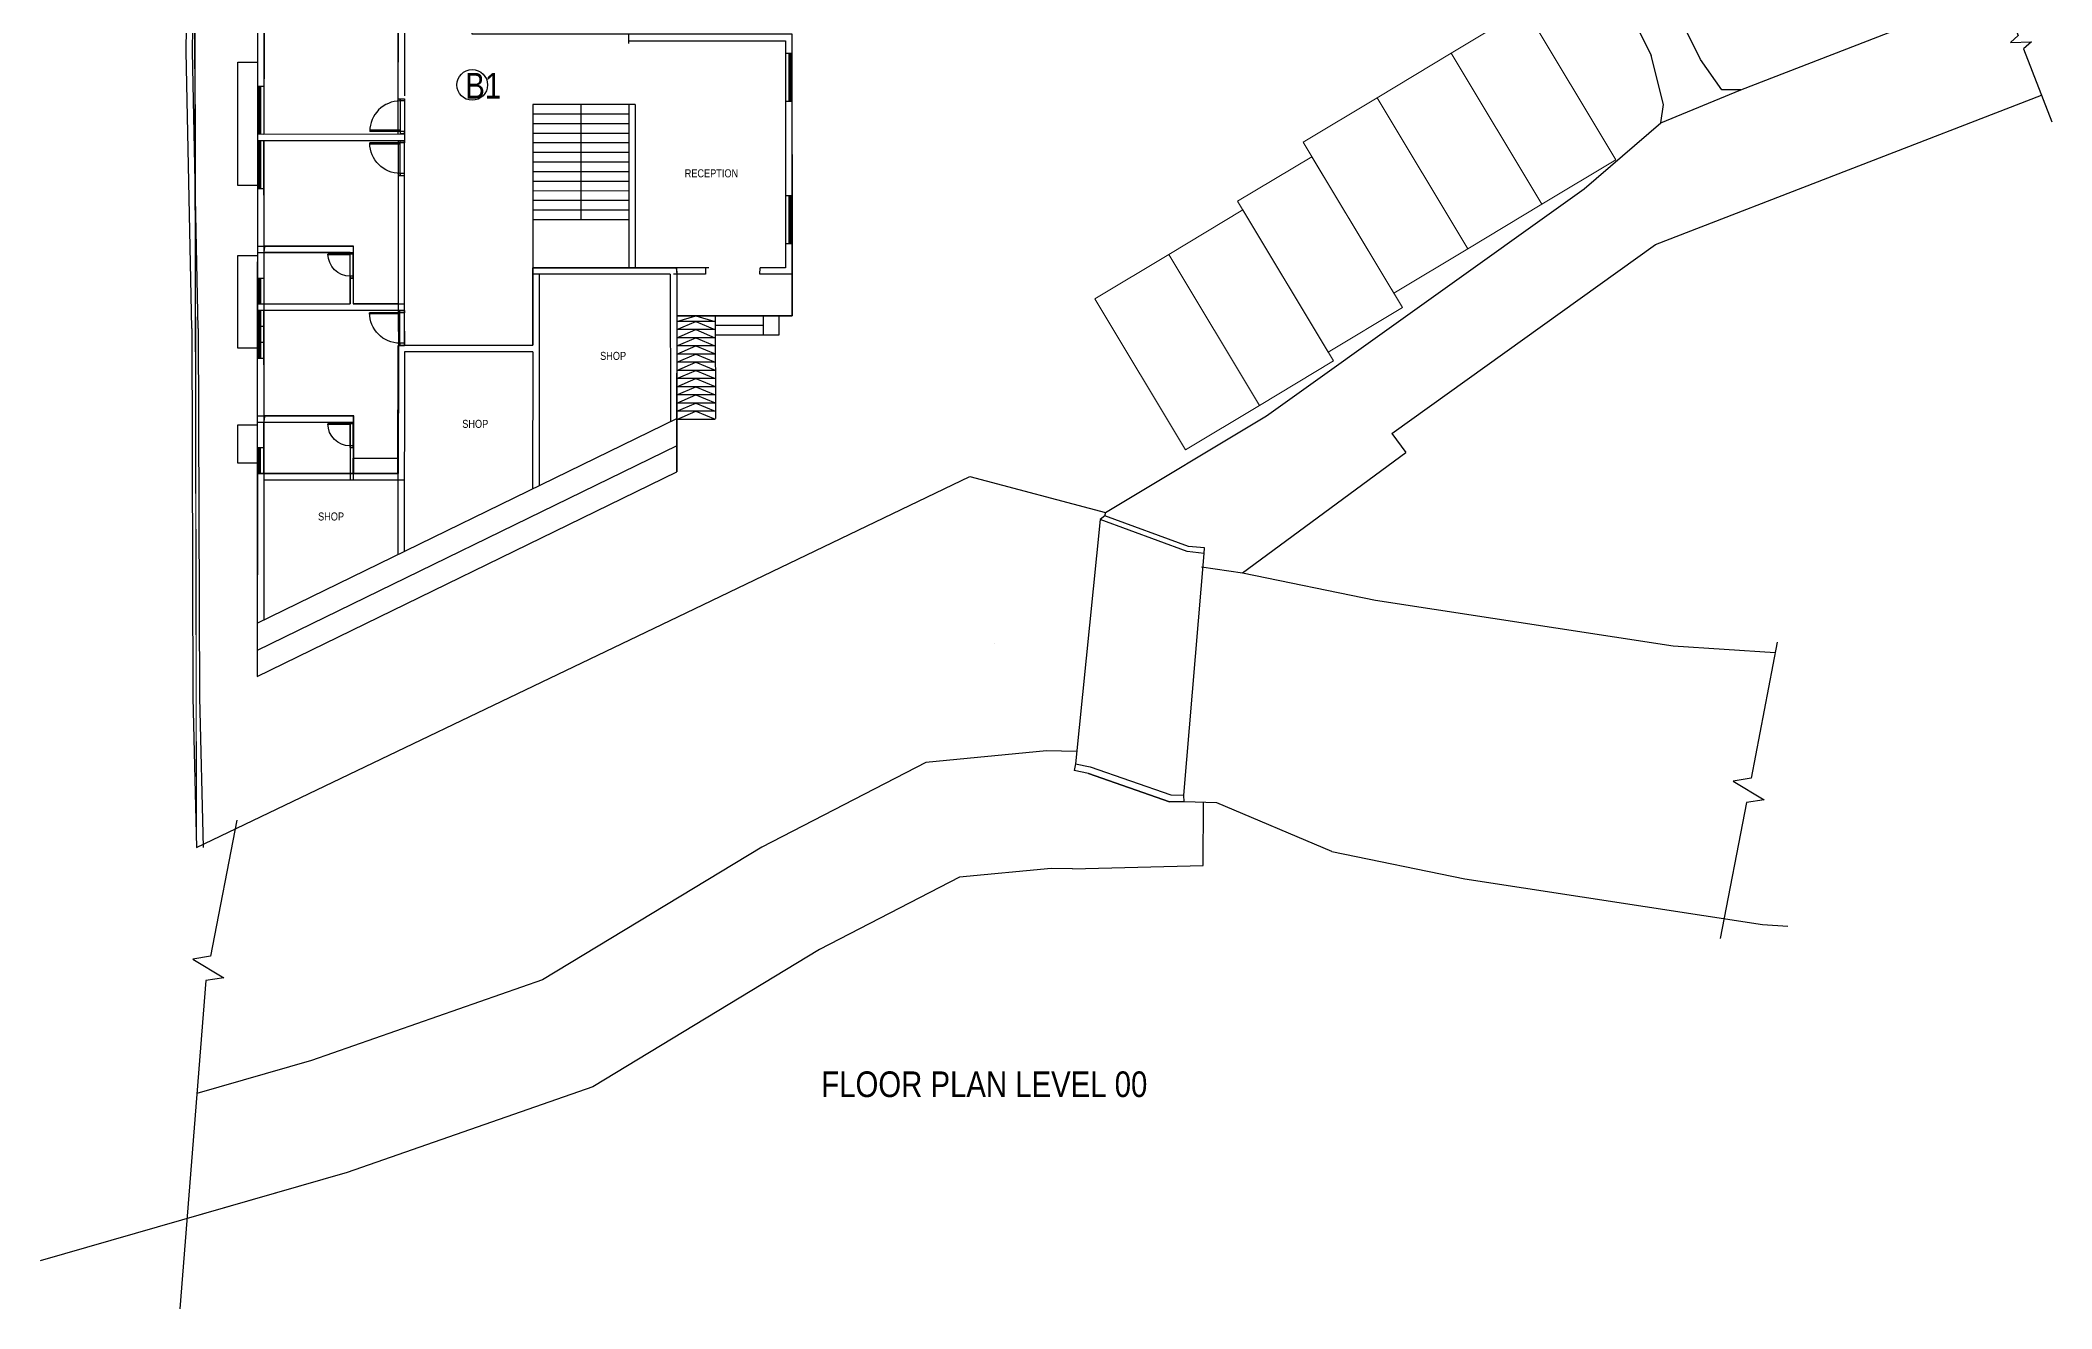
# Model space of a CAD drawing. Header units: metres. Extents: x -705149 to -704678, y -35173 to -35072.
# Drawn here: x -704740.4 to -704677.6, y -35171.6 to -35132 of the extents above; entities that cross this region are included whole.
import ezdxf

# ---------------------------------------------------------------- set-up
doc = ezdxf.new("R2010")
doc.units = ezdxf.units.M
doc.header["$LTSCALE"] = 1500
doc.linetypes.add('DASHED2', pattern=[0.375, 0.25, -0.125])
doc.linetypes.add('PHANTOM2', pattern=[1.25, 0.625, -0.125, 0.125, -0.125, 0.125, -0.125])
for name, color, linetype in [('BLK_1_FLR_0_BLT_UP_AREA', 8, 'Continuous'), ('BLK_1_FLR_0_BLT_UP_AREA_DEDUCT', 8, 'Continuous'), ('DOOR', 3, 'Continuous'), ('Lines', 7, 'Continuous'), ('PARKING_SLOT', 157, 'Continuous'), ('THRES', 5, 'Continuous'), ('UNITFA', 8, 'Continuous'), ('WALL', 7, 'Continuous'), ('walls', 50, 'Continuous'), ('WC_BATH', 7, 'Continuous')]:
    doc.layers.add(name, color=color, linetype=linetype)
doc.styles.add('style4', font='arial.ttf', dxfattribs={"height": 100})

# ---------------------------------------------------------------- blocks, each defined once
blk = doc.blocks.new('800_1')
at = {"layer": 'DOOR'}
for p, q in [((50, 100), (50, 800)), ((75, 100), (75, 800))]:
    blk.add_line(p, q, dxfattribs=at)
for points in [[(0, 100), (0, 0), (50, 0), (50, 100)], [(800, 100), (800, 0), (750, 0), (750, 100)]]:
    blk.add_lwpolyline(points, close=True, dxfattribs=at)
blk.add_arc((50, 100), 700, 0, 90, dxfattribs=at)
at = {"layer": 'THRES'}
for p, q in [((800, 100), (0, 100)), ((800, 0), (0, 0))]:
    blk.add_line(p, q, dxfattribs=at)

msp = doc.modelspace()

# ---------------------------------------------------------------- linework, layer by layer
at = {"layer": 'BLK_1_FLR_0_BLT_UP_AREA', "color": 3, "linetype": 'Continuous', "elevation": 193.93713}
msp.add_lwpolyline([(-704733.65179, -35119.06264), (-704733.67133, -35145.54798), (-704729.2707, -35145.54798), (-704729.26714, -35141.54435), (-704725.06117, -35141.5412), (-704725.06117, -35139.11787), (-704720.56785, -35139.12267), (-704720.56206, -35139.32073), (-704720.55996, -35140.62552), (-704716.9586, -35140.6242), (-704716.9586, -35131.82659), (-704726.9571, -35131.82237), (-704726.96078, -35123.14585), (-704724.56183, -35123.14534), (-704724.56201, -35122.73601), (-704722.85183, -35122.73601), (-704722.8521, -35123.14545), (-704716.49284, -35123.14277), (-704716.49283, -35119.45446), (-704722.56542, -35119.45446), (-704722.56568, -35119.07284)], close=True, dxfattribs=at)
at = {"layer": 'BLK_1_FLR_0_BLT_UP_AREA', "color": 8, "linetype": 'Continuous', "elevation": 197.04742}
msp.add_lwpolyline([(-704720.55517, -35145.4979), (-704720.5522, -35139.32272), (-704720.56785, -35139.12267), (-704725.06117, -35139.11787), (-704725.05935, -35141.5412), (-704729.26714, -35141.54435), (-704729.2693, -35145.54897), (-704733.66297, -35145.54798), (-704733.6653, -35151.89138)], close=True, dxfattribs=at)
at = {"layer": 'BLK_1_FLR_0_BLT_UP_AREA_DEDUCT', "color": 8, "linetype": 'Continuous', "elevation": 197.07372}
msp.add_lwpolyline([(-704733.66538, -35151.07059), (-704733.6653, -35151.89138), (-704720.55517, -35145.4979), (-704720.55525, -35144.67711)], close=True, dxfattribs=at)
at = {"layer": 'Lines', "color": 1, "linetype": 'Continuous'}
for p, q in [((-704735.88731, -35132.42121, 197.07291), (-704735.75944, -35121.95121, 197.07291)), ((-704735.68733, -35132.42366, 197.07291), (-704735.55945, -35121.95366, 197.07291)), ((-704691.43478, -35129.81915, 197.07291), (-704690.11966, -35132.48896, 197.07291)), ((-704735.70912, -35141.01885, 197.07291), (-704735.88665, -35132.36683, 197.07291)), ((-704735.50917, -35141.01475, 197.07291), (-704735.68669, -35132.36273, 197.07291)), ((-704689.73503, -35134.01466, 197.07291), (-704690.11966, -35132.48896, 197.07291)), ((-704689.81492, -35134.58825, 197.07291), (-704689.73503, -35134.01466, 197.07291)), ((-704692.2058, -35136.6542, 197.07291), (-704689.81492, -35134.58825, 197.07291)), ((-704702.13872, -35143.74109, 197.07291), (-704692.2058, -35136.6542, 197.07291)), ((-704735.70912, -35141.01885, 197.07291), (-704735.67511, -35152.54874, 197.07291)), ((-704735.50912, -35141.01826, 197.07291), (-704735.47511, -35152.54815, 197.07291)), ((-704707.16189, -35146.7686, 197.07291), (-704702.13872, -35143.74109, 197.07291)), ((-704720.26288, -35149.90357, 197.07291), (-704711.40344, -35145.64034, 197.07291)), ((-704711.40344, -35145.64034, 197.07291), (-704707.16189, -35146.7686, 197.07291)), ((-704735.5622, -35157.22992, 197.07291), (-704720.26288, -35149.90357, 197.07291)), ((-704735.67511, -35152.54874, 197.07291), (-704735.5622, -35157.22992, 197.07291)), ((-704735.47517, -35152.54392, 197.07291), (-704735.36226, -35157.2251, 197.07291))]:
    msp.add_line(p, q, dxfattribs=at)
at = {"layer": 'Lines', "color": 140, "linetype": 'Continuous'}
for p, q in [((-704687.31397, -35133.55813, 197.07291), (-704679.2037, -35130.41932, 197.07291)), ((-704689.97696, -35138.38981, 197.07291), (-704677.92427, -35133.72521, 197.07291)), ((-704689.81492, -35134.58825, 197.07291), (-704687.31397, -35133.55813, 197.07291)), ((-704698.22352, -35144.29442, 197.07291), (-704689.97696, -35138.38981, 197.07291)), ((-704707.16189, -35146.7686, 197.07291), (-704707.19159, -35146.88025, 197.07291))]:
    msp.add_line(p, q, dxfattribs=at)
at = {"layer": 'Lines', "color": 10, "linetype": 'Continuous'}
for p, q in [((-704687.91285, -35133.56375, 197.07291), (-704688.57925, -35132.61124, 197.07291)), ((-704687.31397, -35133.55813, 197.07291), (-704687.91285, -35133.56375, 197.07291))]:
    msp.add_line(p, q, dxfattribs=at)
at = {"layer": 'Lines', "color": 240, "linetype": 'Continuous'}
for p, q in [((-704698.22352, -35144.29442, 197.07291), (-704697.78346, -35144.89126, 197.07291)), ((-704703.68556, -35155.82976, 197.07291), (-704704.70288, -35155.80042, 197.07291)), ((-704704.11056, -35157.79249, 197.07291), (-704704.10294, -35155.81772, 197.07291)), ((-704700.09096, -35157.35067, 197.07291), (-704703.68556, -35155.82976, 197.07291)), ((-704708.19835, -35157.89223, 197.07291), (-704704.11056, -35157.79249, 197.07291))]:
    msp.add_line(p, q, dxfattribs=at)
at = {"layer": 'Lines', "color": 40, "linetype": 'Continuous'}
for p, q in [((-704707.33496, -35146.98536, 197.07291), (-704708.10627, -35154.6187, 197.07291)), ((-704707.18049, -35146.87212, 197.07291), (-704707.33496, -35146.98536, 197.07291)), ((-704704.57644, -35147.82458, 197.07291), (-704707.18049, -35146.87212, 197.07291)), ((-704704.07023, -35147.86389, 197.07291), (-704704.57644, -35147.82458, 197.07291)), ((-704704.07694, -35148.04653, 197.07291), (-704704.07023, -35147.86389, 197.07291)), ((-704704.71574, -35155.5895, 197.07291), (-704704.07694, -35148.04653, 197.07291)), ((-704708.10627, -35154.6187, 197.07291), (-704708.1471, -35154.8256, 197.07291)), ((-704707.69489, -35154.91482, 197.07291), (-704708.1471, -35154.8256, 197.07291)), ((-704707.69489, -35154.91482, 197.07291), (-704705.16446, -35155.79948, 197.07291)), ((-704705.16446, -35155.79948, 197.07291), (-704707.69489, -35154.91482, 197.07291)), ((-704704.70288, -35155.80042, 197.07291), (-704705.16446, -35155.79948, 197.07291)), ((-704704.70288, -35155.80042, 197.07291), (-704704.71574, -35155.5895, 197.07291))]:
    msp.add_line(p, q, dxfattribs=at)
at = {"layer": 'Lines', "color": 10, "linetype": 'Continuous', "elevation": 197.07291}
for points in [[(-704688.57925, -35132.61124), (-704690.20421, -35129.31242), (-704694.39012, -35116.82975), (-704698.71692, -35105.19123), (-704703.62279, -35099.44027), (-704706.94251, -35095.69329), (-704711.57093, -35091.07535), (-704714.91334, -35086.47853), (-704717.72745, -35082.61152)], [(-704702.88315, -35148.65142), (-704698.72498, -35149.50631), (-704689.43195, -35150.93274), (-704686.23827, -35151.1349)], [(-704700.09096, -35157.35067), (-704695.93279, -35158.20555), (-704686.63976, -35159.63198), (-704685.84256, -35159.68245)]]:
    msp.add_lwpolyline(points, dxfattribs=at)
at = {"layer": 'Lines', "color": 140, "linetype": 'Continuous'}
for points, elevation in [([(-704679.52854, -35129.57999), (-704678.6452, -35131.86244), (-704678.89285, -35132.07891), (-704678.23513, -35132.06563), (-704678.48278, -35132.2821), (-704677.59943, -35134.56455)], 197.07291), ([(-704686.1766, -35150.81461), (-704686.99467, -35155.06379), (-704687.55493, -35155.15356), (-704686.58117, -35155.73628), (-704687.14142, -35155.82604), (-704687.95949, -35160.07522)], 197.01819), ([(-704734.30625, -35156.37496), (-704735.12432, -35160.62414), (-704735.68457, -35160.71391), (-704734.71081, -35161.29663), (-704735.27107, -35161.38639), (-704736.08914, -35171.63815)], 197.06095)]:
    msp.add_lwpolyline(points, dxfattribs=dict(at, elevation=elevation))
at = {"layer": 'Lines', "color": 240, "linetype": 'Continuous'}
for points, elevation in [([(-704704.16048, -35148.45706), (-704702.88315, -35148.65142), (-704697.78346, -35144.89126)], 197.07291), ([(-704708.06668, -35154.22686), (-704709.00386, -35154.2112), (-704712.78256, -35154.57112), (-704717.89729, -35157.22053), (-704724.7508, -35161.36802), (-704731.97126, -35163.88413), (-704735.55256, -35164.91399)], 297.1154), ([(-704708.19835, -35157.89223), (-704708.8602, -35157.88117), (-704711.72714, -35158.15424), (-704716.1027, -35160.42077), (-704723.18111, -35164.70435), (-704730.86035, -35167.38034), (-704740.44783, -35170.13736)], 297.1154), ([(-704708.19835, -35157.89223), (-704708.8602, -35157.88117), (-704711.72714, -35158.15424), (-704716.1027, -35160.42077), (-704723.18111, -35164.70435), (-704730.86035, -35167.38034), (-704735.49554, -35168.71326)], 297.1154)]:
    msp.add_lwpolyline(points, dxfattribs=dict(at, elevation=elevation))
at = {"layer": 'Lines', "color": 40, "linetype": 'Continuous'}
for points, elevation in [([(-704704.07694, -35148.04653), (-704704.61062, -35147.98182), (-704707.33496, -35146.98536)], 197.07291), ([(-704704.07023, -35147.86389), (-704704.57644, -35147.82458), (-704707.18049, -35146.87212)], 197.07291), ([(-704708.10627, -35154.6187), (-704707.6394, -35154.71082), (-704705.12845, -35155.58867), (-704704.71574, -35155.5895)], 297.1154)]:
    msp.add_lwpolyline(points, dxfattribs=dict(at, elevation=elevation))
at = {"layer": 'Lines', "color": 6, "linetype": 'Continuous', "elevation": 197.07291}
msp.add_lwpolyline([(-704710.63996, -35150.84705), (-704710.63996, -35150.84705)], close=True, dxfattribs=at)
at = {"layer": 'PARKING_SLOT', "color": 0, "lineweight": 0, "elevation": 101}
for points in [[(-704693.5313, -35137.13405), (-704696.36365, -35132.41941), (-704694.04919, -35131.02899), (-704691.21684, -35135.74362)], [(-704695.84576, -35138.52448), (-704698.67811, -35133.80984), (-704696.36365, -35132.41941), (-704693.5313, -35137.13405)], [(-704698.16022, -35139.9149), (-704700.99256, -35135.20027), (-704698.67811, -35133.80984), (-704695.84576, -35138.52448)], [(-704700.20392, -35141.75602), (-704703.03627, -35137.04138), (-704700.72181, -35135.65095), (-704697.88946, -35140.36559)], [(-704702.35474, -35143.41883), (-704705.18709, -35138.70419), (-704702.87263, -35137.31377), (-704700.04028, -35142.0284)], [(-704704.6692, -35144.80926), (-704707.50155, -35140.09462), (-704705.18709, -35138.70419), (-704702.35474, -35143.41883)]]:
    msp.add_lwpolyline(points, close=True, dxfattribs=at)
at = {"layer": 'UNITFA', "color": 3, "linetype": 'Continuous'}
for points, elevation in [([(-704729.26446, -35129.84093), (-704730.66241, -35129.84152), (-704730.66121, -35131.63759), (-704733.44557, -35131.63876), (-704733.45499, -35131.50832), (-704733.46477, -35134.94274), (-704729.26394, -35134.94097), (-704729.26089, -35133.5951)], 193.93708), ([(-704729.26659, -35140.24435), (-704730.65782, -35140.24015), (-704730.65826, -35138.44409), (-704733.44262, -35138.44545), (-704733.45192, -35138.5759), (-704733.46483, -35135.14149), (-704729.26399, -35135.13944), (-704729.25972, -35136.4853)], 193.95318), ([(-704729.26251, -35145.54897), (-704730.65374, -35145.54478), (-704730.65418, -35143.74871), (-704733.43853, -35143.75007), (-704733.44784, -35143.88053), (-704733.46074, -35140.44612), (-704729.25991, -35140.44407), (-704729.25564, -35141.78993)], 193.95663)]:
    msp.add_lwpolyline(points, close=True, dxfattribs=dict(at, elevation=elevation))
at = {"layer": 'walls', "color": 5, "linetype": 'PHANTOM2', "lineweight": 0}
for p, q in [((-704735.56225, -35157.22994, 197.07291), (-704735.70085, -35102.20305, 197.07291)), ((-704735.56225, -35157.22994, 197.07291), (-704735.65732, -35103.67038, 197.07291)), ((-704735.5622, -35157.22992, 197.07291), (-704735.65727, -35103.67036, 197.07291)), ((-704716.44774, -35148.06769, 197.07291), (-704735.56225, -35157.22994, 197.07291))]:
    msp.add_line(p, q, dxfattribs=at)
at = {"layer": 'walls', "color": 3, "linetype": 'Continuous'}
for p, q in [((-704733.65132, -35117.9441, 197.07291), (-704733.66495, -35150.21962, 197.07291)), ((-704733.46002, -35123.33467, 205.53317), (-704733.4644, -35133.71283, 205.53317)), ((-704729.2605, -35124.67603, 193.87178), (-704729.26389, -35132.70163, 193.87178)), ((-704729.06215, -35129.54886, 205.61631), (-704729.06486, -35133.7503, 205.61629)), ((-704722.06238, -35132.02659, 197.06217), (-704717.16325, -35132.02659, 197.06217)), ((-704722.06234, -35132.11717, 185.40447), (-704722.06234, -35131.82659, 185.39911)), ((-704717.16325, -35132.02659, 197.07551), (-704717.16025, -35139.12415, 197.07551)), ((-704716.96409, -35131.82659, 197.082), (-704716.95806, -35139.32424, 197.05762)), ((-704734.2688, -35136.55356, 194.13518), (-704734.2688, -35132.70174, 194.13518)), ((-704734.2688, -35132.70174, 194.13518), (-704733.66717, -35132.70174, 194.13518)), ((-704717.16241, -35132.41358, 197.07521), (-704716.96241, -35132.41358, 197.07521)), ((-704717.06241, -35132.41358, 197.07521), (-704717.06241, -35133.91358, 197.07521)), ((-704717.02741, -35132.41358, 197.07521), (-704717.02741, -35133.91358, 197.07521)), ((-704716.99241, -35132.41358, 197.07521), (-704716.99241, -35133.91358, 197.07521)), ((-704733.66499, -35133.44282, 193.91508), (-704733.46372, -35133.44274, 193.91682)), ((-704733.63436, -35133.44277, 193.91595), (-704733.63454, -35134.94281, 193.91594)), ((-704733.59936, -35133.44278, 193.91595), (-704733.59954, -35134.9428, 193.91594)), ((-704733.56436, -35133.44278, 193.91595), (-704733.56454, -35134.94278, 193.91594)), ((-704729.26389, -35133.84097, 193.95318), (-704729.06482, -35133.84088, 193.95491)), ((-704725.06213, -35134.02077, 197.12867), (-704725.06023, -35139.11787, 197.08071)), ((-704722.06238, -35134.02204, 197.1027), (-704725.05934, -35134.02077, 197.12865)), ((-704723.56238, -35134.02141, 197.08071), (-704723.56086, -35137.62141, 197.08071)), ((-704721.86244, -35134.02186, 197.10097), (-704722.06244, -35134.02204, 197.1027)), ((-704722.06244, -35134.02204, 197.06772), (-704722.06029, -35139.11787, 197.06772)), ((-704721.86244, -35134.02186, 197.06772), (-704721.86028, -35139.12213, 197.06772)), ((-704717.16241, -35133.91358, 197.07521), (-704716.96241, -35133.91358, 197.07521)), ((-704722.06213, -35134.62204, 197.10269), (-704725.05959, -35134.62077, 197.12865)), ((-704722.06225, -35134.32204, 197.1027), (-704725.05947, -35134.32077, 197.12865)), ((-704733.66444, -35135.13944, 193.91506), (-704729.06444, -35135.13944, 193.95491)), ((-704733.66436, -35134.94282, 193.91508), (-704729.06435, -35134.94088, 193.95491)), ((-704733.63457, -35135.13944, 193.91594), (-704733.63475, -35136.63943, 193.91592)), ((-704733.59957, -35135.13944, 193.91594), (-704733.59975, -35136.63944, 193.91592)), ((-704733.56457, -35135.13944, 193.91594), (-704733.56475, -35136.63944, 193.91592)), ((-704733.46444, -35135.13944, 193.93291), (-704733.46659, -35140.24612, 193.93291)), ((-704729.06435, -35134.93944, 193.93291), (-704729.06444, -35135.14088, 193.93291)), ((-704722.06187, -35135.22204, 197.10269), (-704725.05985, -35135.22077, 197.12865)), ((-704722.062, -35134.92204, 197.10269), (-704725.05972, -35134.92077, 197.12865)), ((-704722.06162, -35135.82204, 197.10268), (-704725.0601, -35135.82077, 197.12865)), ((-704722.06175, -35135.52204, 197.10269), (-704725.05997, -35135.52077, 197.12865)), ((-704733.6688, -35136.55356, 194.13518), (-704734.2688, -35136.55356, 194.13518)), ((-704733.66444, -35136.63944, 193.91506), (-704733.46507, -35136.63944, 193.91679)), ((-704729.2649, -35136.24097, 193.93291), (-704729.26668, -35140.44435, 193.93291)), ((-704729.2649, -35136.24097, 193.95317), (-704729.06397, -35136.24088, 193.95491)), ((-704729.07179, -35140.44426, 193.99463), (-704729.0649, -35136.24088, 193.9549)), ((-704729.06556, -35136.63944, 193.9549), (-704729.06444, -35136.63944, 193.95491)), ((-704722.06137, -35136.42204, 197.10268), (-704725.06035, -35136.42077, 197.12865)), ((-704722.06149, -35136.12204, 197.10268), (-704725.06023, -35136.12077, 197.12865)), ((-704722.06111, -35137.02204, 197.10268), (-704725.06061, -35137.02077, 197.12865)), ((-704722.06124, -35136.72204, 197.10268), (-704725.06048, -35136.72077, 197.12865)), ((-704717.15883, -35136.86561, 197.06073), (-704716.95883, -35136.86561, 197.06073)), ((-704717.05883, -35136.86561, 197.06073), (-704717.05883, -35138.36561, 197.06073)), ((-704717.02383, -35136.86561, 197.06073), (-704717.02383, -35138.36561, 197.06073)), ((-704716.98883, -35136.86561, 197.06073), (-704716.98883, -35138.36561, 197.06073)), ((-704722.06086, -35137.62204, 197.10267), (-704725.06086, -35137.62077, 197.12865)), ((-704722.06099, -35137.32204, 197.10267), (-704725.06073, -35137.32077, 197.12865)), ((-704733.65544, -35138.44282, 193.91514), (-704730.66583, -35138.44156, 193.94103)), ((-704730.66583, -35138.44156, 193.93291), (-704730.66592, -35138.64156, 193.93291)), ((-704717.15883, -35138.36561, 197.06073), (-704716.95883, -35138.36561, 197.06073)), ((-704734.27094, -35141.6365, 194.13518), (-704734.27094, -35138.7335, 194.13518)), ((-704734.27094, -35138.7335, 194.13518), (-704733.66972, -35138.7335, 194.13518)), ((-704733.65536, -35138.64282, 193.91514), (-704730.66592, -35138.64156, 193.94103)), ((-704722.96129, -35139.11619, 197.07291), (-704722.96129, -35139.11805, 197.07291)), ((-704722.0602, -35139.12204, 197.10266), (-704722.87217, -35139.1217, 197.10969)), ((-704719.55936, -35139.1231, 197.08101), (-704721.86028, -35139.12213, 197.10093)), ((-704719.65936, -35139.1231, 197.07234), (-704719.65951, -35139.3231, 197.06524)), ((-704717.9595, -35139.32381, 197.06786), (-704717.95935, -35139.12381, 197.07496)), ((-704717.16025, -35139.12415, 197.05937), (-704717.95935, -35139.12381, 197.06629)), ((-704733.65502, -35139.44282, 193.91514), (-704733.46626, -35139.44274, 193.91678)), ((-704733.63064, -35139.44258, 193.91596), (-704733.63299, -35140.24619, 193.92112)), ((-704733.59564, -35139.44268, 193.91596), (-704733.59799, -35140.24618, 193.92112)), ((-704733.56064, -35139.44278, 193.91596), (-704733.56299, -35140.24616, 193.92112)), ((-704733.46031, -35139.41824, 185.41153), (-704733.46483, -35150.12203, 185.41153)), ((-704730.76625, -35139.4416, 193.93291), (-704730.76659, -35140.24498, 193.93291)), ((-704730.76625, -35139.4416, 193.94016), (-704730.66558, -35139.44156, 193.94103)), ((-704730.66625, -35139.44156, 193.93291), (-704730.66659, -35140.24494, 193.93291)), ((-704725.06023, -35139.32331, 197.04926), (-704725.06117, -35141.5412, 197.04926)), ((-704725.06023, -35139.32288, 197.04926), (-704725.06023, -35139.32331, 197.04926)), ((-704724.86023, -35139.32331, 197.04926), (-704724.86302, -35145.92715, 197.04926)), ((-704722.75898, -35139.32127, 197.09483), (-704724.86035, -35139.32288, 197.11302)), ((-704722.75898, -35139.32127, 197.09483), (-704724.86035, -35139.32288, 197.11302)), ((-704724.86023, -35139.32273, 197.04926), (-704724.86023, -35139.32331, 197.04926)), ((-704723.5602, -35139.31724, 197.06772), (-704723.5602, -35139.32394, 197.06772)), ((-704720.76206, -35139.32259, 197.09142), (-704722.87225, -35139.3217, 197.10969)), ((-704722.0602, -35139.32204, 197.06772), (-704722.0602, -35139.32331, 197.06772)), ((-704721.8602, -35139.32213, 197.06772), (-704721.8602, -35139.32322, 197.06772)), ((-704720.76207, -35139.31526, 197.0458), (-704720.75466, -35143.92214, 197.0458)), ((-704719.65951, -35139.3231, 197.08101), (-704720.66206, -35139.32267, 197.08969)), ((-704720.56206, -35139.32073, 197.0458), (-704720.55481, -35143.82614, 197.0458)), ((-704716.95806, -35139.32424, 197.05762), (-704717.9595, -35139.32381, 197.06629)), ((-704733.66874, -35140.2462, 193.95483), (-704730.76659, -35140.24498, 193.97996)), ((-704733.66874, -35140.2462, 193.95483), (-704730.76659, -35140.24498, 193.97996)), ((-704733.66874, -35140.2462, 193.95483), (-704730.76659, -35140.24498, 193.97996)), ((-704730.66659, -35140.24494, 193.98082), (-704729.0717, -35140.24426, 193.99463)), ((-704730.66659, -35140.24494, 193.98082), (-704729.0717, -35140.24426, 193.99463)), ((-704730.66659, -35140.24494, 193.98082), (-704729.26811, -35140.24435, 193.99293)), ((-704733.66892, -35140.94608, 193.93117), (-704733.46786, -35140.946, 193.93291)), ((-704733.66866, -35140.4462, 193.95483), (-704729.07179, -35140.44426, 193.99463)), ((-704733.66866, -35140.4462, 193.95483), (-704729.07179, -35140.44426, 193.99463)), ((-704733.66866, -35140.4462, 193.95483), (-704729.2682, -35140.44435, 193.99293)), ((-704733.63358, -35140.44619, 193.92241), (-704733.63797, -35141.94584, 193.93204)), ((-704733.59858, -35140.44618, 193.92241), (-704733.60297, -35141.94594, 193.93204)), ((-704733.56358, -35140.44616, 193.92241), (-704733.56797, -35141.94604, 193.93204)), ((-704719.16008, -35140.62327, 197.0458), (-704720.55996, -35140.62552, 197.0458)), ((-704720.55969, -35140.79633, 197.0458), (-704719.96501, -35140.62456, 197.0458)), ((-704719.36923, -35140.79441, 197.0458), (-704720.55969, -35140.79633, 197.0458)), ((-704719.36882, -35141.04941, 197.0458), (-704720.55928, -35141.05133, 197.0458)), ((-704720.55872, -35141.05105, 197.0458), (-704719.96446, -35140.79537, 197.0458)), ((-704720.55831, -35141.30605, 197.0458), (-704719.96405, -35141.05037, 197.0458)), ((-704719.96501, -35140.62456, 197.0458), (-704719.36979, -35140.79441, 197.0458)), ((-704719.96446, -35140.79537, 197.0458), (-704719.3659, -35141.04845, 196.91988)), ((-704719.96405, -35141.05037, 197.0458), (-704719.36549, -35141.30345, 196.91988)), ((-704719.36008, -35140.62359, 197.0458), (-704719.35493, -35143.82454, 197.0458)), ((-704717.86017, -35140.92381, 197.06629), (-704719.3596, -35140.92318, 197.07927)), ((-704716.9586, -35140.6242, 197.05848), (-704719.16008, -35140.62327, 197.07754)), ((-704733.67094, -35141.6365, 194.13518), (-704734.27094, -35141.6365, 194.13518)), ((-704733.6687, -35141.44608, 193.93117), (-704733.46765, -35141.446, 193.93291)), ((-704729.26714, -35141.54435, 193.93291), (-704729.2699, -35148.07627, 193.93291)), ((-704729.26714, -35141.54435, 193.99294), (-704729.07132, -35141.54426, 193.99463)), ((-704725.06117, -35141.5412, 193.95991), (-704729.07132, -35141.54426, 193.99463)), ((-704729.06744, -35141.10349, 193.87178), (-704729.0681, -35141.54426, 193.88722)), ((-704719.36897, -35141.30441, 197.0458), (-704720.55943, -35141.30633, 197.0458)), ((-704719.36856, -35141.55941, 197.0458), (-704720.55902, -35141.56133, 197.0458)), ((-704720.55846, -35141.56105, 197.0458), (-704719.9642, -35141.30537, 197.0458)), ((-704720.55805, -35141.81605, 197.0458), (-704719.96379, -35141.56037, 197.0458)), ((-704719.9642, -35141.30537, 197.0458), (-704719.36564, -35141.55845, 196.91988)), ((-704719.96379, -35141.56037, 197.0458), (-704719.36523, -35141.81345, 196.91988)), ((-704717.37167, -35141.22402, 197.06206), (-704719.35912, -35141.22318, 197.07927)), ((-704733.66849, -35141.94608, 193.93117), (-704733.46744, -35141.946, 193.93291)), ((-704729.0684, -35141.74426, 193.89423), (-704729.07771, -35147.98254, 194.1128)), ((-704725.06125, -35141.74121, 197.04926), (-704729.07141, -35141.74426, 193.99463)), ((-704725.06125, -35141.74121, 197.04926), (-704725.06306, -35146.0247, 197.04926)), ((-704724.86098, -35142.26221, 197.17418), (-704724.86147, -35142.26221, 197.17418)), ((-704719.36759, -35141.81441, 197.0458), (-704720.55805, -35141.81633, 197.0458)), ((-704719.36718, -35142.06941, 197.0458), (-704720.55764, -35142.07133, 197.0458)), ((-704720.55708, -35142.07105, 197.0458), (-704719.96282, -35141.81537, 197.0458)), ((-704720.55666, -35142.32605, 197.0458), (-704719.96241, -35142.07037, 197.0458)), ((-704719.96282, -35141.81537, 197.0458), (-704719.36426, -35142.06845, 196.91988)), ((-704719.96241, -35142.07037, 197.0458), (-704719.36385, -35142.32345, 196.91988)), ((-704719.36733, -35142.32441, 197.0458), (-704720.55779, -35142.32633, 197.0458)), ((-704720.55682, -35142.58105, 197.0458), (-704719.96256, -35142.32537, 197.0458)), ((-704719.36635, -35142.57941, 197.0458), (-704720.55682, -35142.58132, 197.0458)), ((-704719.36594, -35142.83441, 197.0458), (-704720.55641, -35142.83632, 197.0458)), ((-704720.55584, -35142.83605, 197.0458), (-704719.96159, -35142.58037, 197.0458)), ((-704720.55543, -35143.09105, 197.0458), (-704719.96118, -35142.83537, 197.0458)), ((-704719.96256, -35142.32537, 197.0458), (-704719.364, -35142.57845, 196.91988)), ((-704719.96159, -35142.58037, 197.0458), (-704719.36303, -35142.83345, 196.91988)), ((-704719.96118, -35142.83537, 197.0458), (-704719.36262, -35143.08845, 196.91988)), ((-704719.3661, -35143.08941, 197.0458), (-704720.55656, -35143.09133, 197.0458)), ((-704719.36569, -35143.34441, 197.0458), (-704720.55615, -35143.34632, 197.0458)), ((-704720.55559, -35143.34605, 197.0458), (-704719.96133, -35143.09037, 197.0458)), ((-704720.55518, -35143.60105, 197.0458), (-704719.96092, -35143.34537, 197.0458)), ((-704719.96133, -35143.09037, 197.0458), (-704719.36277, -35143.34345, 196.91988)), ((-704719.96092, -35143.34537, 197.0458), (-704719.36236, -35143.59845, 196.91988)), ((-704734.27478, -35145.22873, 194.1969), (-704734.27478, -35144.02866, 194.1969)), ((-704734.27478, -35144.02866, 194.1969), (-704733.67478, -35144.02866, 194.1969)), ((-704733.66735, -35143.94088, 193.95487), (-704730.66815, -35143.94215, 193.98084)), ((-704733.66727, -35143.74088, 193.95487), (-704730.66807, -35143.74215, 193.98084)), ((-704733.66495, -35150.21962, 197.07291), (-704720.55481, -35143.82614, 197.0458)), ((-704730.66807, -35143.74215, 193.93291), (-704730.66816, -35143.94282, 193.93291)), ((-704719.36528, -35143.59941, 197.0458), (-704720.55574, -35143.60132, 197.0458)), ((-704719.36487, -35143.85441, 197.0458), (-704720.55533, -35143.85632, 197.0458)), ((-704720.55477, -35143.85605, 197.0458), (-704719.96051, -35143.60037, 197.0458)), ((-704719.96051, -35143.60037, 197.0458), (-704719.36195, -35143.85345, 196.91988)), ((-704733.46849, -35144.74282, 193.95487), (-704733.66503, -35144.74282, 193.95487)), ((-704733.63783, -35145.54796, 193.96793), (-704733.63676, -35144.74273, 193.95487)), ((-704733.60283, -35145.54795, 193.96793), (-704733.60176, -35144.74278, 193.95487)), ((-704733.56783, -35145.54793, 193.96793), (-704733.56676, -35144.74282, 193.95487)), ((-704730.76849, -35144.74282, 193.93291), (-704730.76892, -35145.74675, 193.93291)), ((-704730.66816, -35144.74282, 193.95487), (-704730.76849, -35144.74282, 193.95487)), ((-704730.66849, -35144.74282, 193.93291), (-704730.66892, -35145.74671, 193.93291)), ((-704733.67478, -35145.22873, 194.1969), (-704734.27478, -35145.22873, 194.1969)), ((-704733.67133, -35145.54798, 193.99464), (-704729.2707, -35145.54612, 194.03274)), ((-704733.67133, -35145.54798, 193.99464), (-704729.26883, -35145.54612, 194.03276)), ((-704733.67133, -35145.54798, 193.99464), (-704729.26883, -35145.54612, 194.03276)), ((-704733.67124, -35145.74798, 193.99464), (-704733.66892, -35145.74798, 193.99466)), ((-704733.67124, -35145.74798, 193.99464), (-704733.66892, -35145.74798, 193.99466)), ((-704733.67124, -35145.74798, 193.99464), (-704733.66892, -35145.74798, 193.99466)), ((-704733.46892, -35145.74789, 193.99639), (-704729.07437, -35145.74604, 194.03444)), ((-704733.46892, -35145.74789, 193.99639), (-704729.07437, -35145.74604, 194.03444)), ((-704733.46892, -35145.74789, 193.99639), (-704729.27078, -35145.74612, 194.03274))]:
    msp.add_line(p, q, dxfattribs=at)
at = {"layer": 'walls', "color": 0}
for p, q in [((-704716.95806, -35139.32424, 197.05762), (-704716.9586, -35140.6242, 197.05848)), ((-704717.86005, -35140.62381, 197.06629), (-704717.8603, -35141.22381, 197.06629)), ((-704717.37142, -35140.62402, 197.06206), (-704717.37167, -35141.22402, 197.06206))]:
    msp.add_line(p, q, dxfattribs=at)
at = {"layer": 'walls', "color": 3, "linetype": 'DASHED2'}
for p, q in [((-704720.55533, -35143.85632, 197.0458), (-704720.55517, -35145.4979, 197.04742)), ((-704733.6653, -35151.89138, 197.07453), (-704720.55517, -35145.4979, 197.04742)), ((-704733.66546, -35150.2498, 197.07291), (-704733.6653, -35151.89138, 197.07453))]:
    msp.add_line(p, q, dxfattribs=at)
at = {"layer": 'walls', "color": 3, "linetype": 'Continuous', "elevation": 197.08071}
msp.add_lwpolyline([(-704722.0602, -35139.32204), (-704722.0602, -35139.32331), (-704725.06023, -35139.32331), (-704725.06023, -35139.11787), (-704722.0602, -35139.11787)], dxfattribs=at)
at = {"layer": 'walls', "color": 3, "linetype": 'Continuous', "elevation": 193.93291}
msp.add_lwpolyline([(-704730.66863, -35145.06239), (-704729.2707, -35145.06239), (-704729.2707, -35145.54612), (-704730.66863, -35145.54612)], close=True, dxfattribs=at)
at = {"layer": 'walls', "color": 1, "linetype": 'Continuous'}
msp.add_circle((-704726.95028, -35133.40843, 197.09386), 0.47953, dxfattribs=at)
at = {"layer": 'WC_BATH', "linetype": 'Continuous'}
for points, elevation in [([(-704733.46066, -35140.24612), (-704730.7648, -35140.24612), (-704730.7648, -35138.64156), (-704733.46066, -35138.64156)], 193.95663), ([(-704733.46222, -35143.94097), (-704730.76883, -35143.94097), (-704730.76883, -35145.54675), (-704733.46222, -35145.54675)], 193.95664)]:
    msp.add_lwpolyline(points, close=True, dxfattribs=dict(at, elevation=elevation))

# ---------------------------------------------------------------- block references
at = {"rotation": 90}
for p, xscale, yscale, zscale in [((-704729.06528, -35134.92856, 193.91508), 0.0013596000000049, 0.0013596000000049, 0.0013596000000049), ((-704729.06397, -35135.1532, 193.95491), -0.0013596000000049, 0.0013596000000049, 0.0013596), ((-704730.66592, -35138.64156, 193.94103), -0.0009888000000035, 0.0009888000000035, 0.0009888000000035), ((-704729.07132, -35140.45658, 193.99463), -0.0013596000000049, 0.0013596000000049, 0.0013596), ((-704730.66816, -35143.94282, 193.93291), -0.0009888000000035, 0.0009888000000035, 0.0009888000000035)]:
    msp.add_blockref('800_1', p, dxfattribs=dict(at, xscale=xscale, yscale=yscale, zscale=zscale))

# ---------------------------------------------------------------- texts
at = {"layer": 'WALL', "color": 2, "attachment_point": 1, "style": 'style4'}
for s, insert, char_height, width in [('{\\fArial Narrow|b0|i0|c0|p34;B1}', (-704727.16682, -35133.03301, 197.09386), 0.8, 14.9361857), ('\\pi0.8835;{\\fArial Narrow|b0|i0|c0|p34;RECEPTION }', (-704721.19564, -35136.04448, 196.89766), 0.25, 3.3916603), ('\\pi1.30284;{\\fArial Narrow|b0|i0|c0|p34;SHOP}', (-704724.25781, -35141.74732, 196.89766), 0.25, 3.3916603), ('\\pi1.30284;{\\fArial Narrow|b0|i0|c0|p34;SHOP}', (-704728.56479, -35143.87069, 196.89766), 0.25, 3.3916603), ('\\pi1.30284;{\\fArial Narrow|b0|i0|c0|p34;SHOP}', (-704733.07007, -35146.7641, 185.23627), 0.25, 3.3916603), ('\\pi2.43535;{\\fArial Narrow|b0|i0|c0|p34;FLOOR PLAN LEVEL 00}', (-704718.47927, -35164.22418, 197.07291), 0.8, 14.9361857)]:
    msp.add_mtext(s, dxfattribs=dict(at, insert=insert, char_height=char_height, width=width))

doc.saveas('drawing.dxf')
